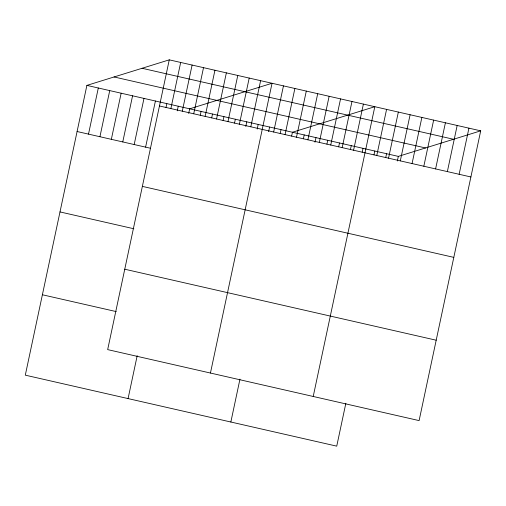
<?xml version="1.0" encoding="UTF-8"?>
<svg xmlns="http://www.w3.org/2000/svg" width="506" height="506" viewBox="0 0 506 506"><rect width="100%" height="100%" fill="white"/><g stroke="black" fill="none" stroke-linecap="round" stroke-linejoin="round"><path stroke-width="0.76" d="M169.263 59.847L107.67 349.614L419.107 420.606L480.7 130.839L169.263 59.847L86.893 85.394L25.3 375.161L336.737 446.153L345.851 403.276M88.506 134.122L98.309 87.993M99.929 136.728L109.732 90.599M111.345 139.333L121.149 93.199M122.768 141.933L132.572 95.805M134.185 144.539L143.989 98.404M145.601 147.138L155.412 101.01M166.012 107.455L166.828 103.61M170.876 108.581L180.68 62.447M177.271 110.827L178.251 106.216M182.293 111.181L192.103 65.053M128.075 398.589L137.189 355.712M188.687 113.433L189.668 108.815L272.038 83.275L210.445 373.042M193.716 113.787L203.52 67.652M200.268 115.267L201.084 111.421M205.132 116.386L214.936 70.258M211.691 117.866L212.507 114.027M216.555 118.992L226.359 72.864M223.108 120.472L223.924 116.627M227.972 121.592L237.776 75.464M234.531 123.072L235.347 119.233M239.389 124.198L249.199 78.069M245.783 126.449L246.764 121.832M250.812 126.804L260.615 80.669M257.206 129.049L258.186 124.438M268.623 131.655L269.603 127.038M273.651 132.009L283.455 85.875M280.204 133.489L281.026 129.644M285.068 134.609L294.878 88.48M230.85 422.017L239.964 379.133M291.627 136.089L292.443 132.243L374.813 106.703L313.22 396.47M296.491 137.215L306.294 91.08M303.391 138.77L304.207 134.925M307.907 139.814L317.711 93.686M314.991 142.224L315.972 137.607M319.33 142.42L329.134 96.285M326.92 144.134L327.736 140.288M330.747 145.02L340.551 98.891M338.685 146.816L339.507 142.97M342.164 147.625L351.974 101.497M350.456 149.498L351.272 145.652M353.586 150.225L363.39 104.097M362.22 152.179L363.036 148.34M373.985 154.861L374.801 151.022M376.774 155.513L386.578 109.385M385.749 157.543L386.565 153.704M388.538 158.195L398.342 112.066M397.349 160.997L398.33 156.386L480.7 130.839M400.303 160.876L410.107 114.748M412.067 163.558L421.871 117.43M423.832 166.24L433.636 120.112M435.596 168.922L445.406 122.794M447.361 171.604L457.171 125.475M459.132 174.285L468.935 128.157M142.078 68.278L453.521 139.27M114.071 76.963L425.514 147.954M86.893 85.394L398.33 156.386M159.453 105.975L470.896 176.967M77.089 131.522L150.174 148.182M142.363 186.379L453.806 257.371M59.999 211.925L133.843 228.756M124.761 269.217L436.197 340.209M42.39 294.764L116.235 311.595"/></g></svg>
